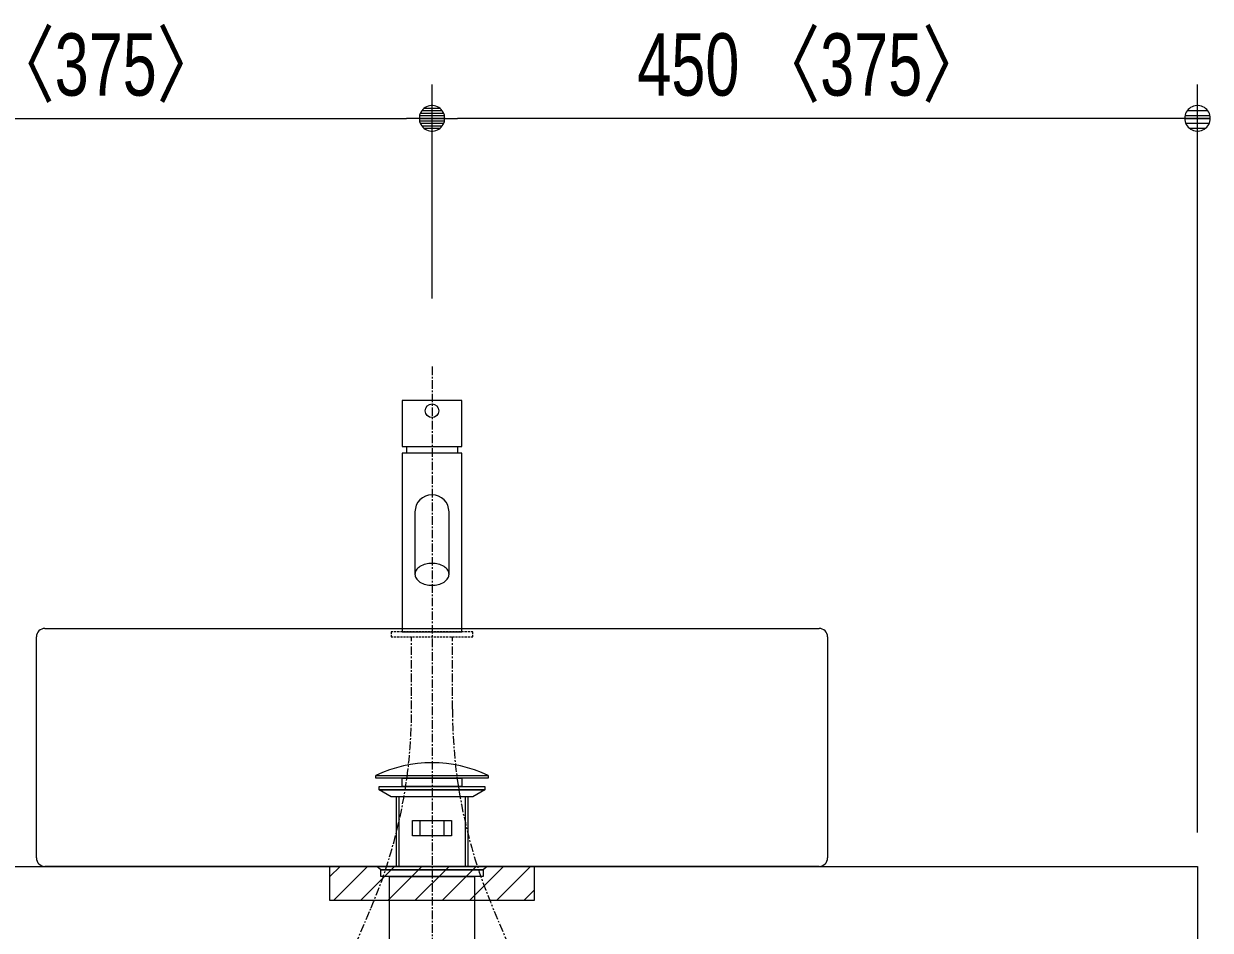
# Model space of a CAD drawing. Units: millimetres, scale not verified. Extents: x -6062 to 6062, y -3045 to 3045.
# Drawn here: x -2408 to -1710, y -1368 to -834 of the extents above; entities that cross this region are included whole.
import ezdxf
from ezdxf.enums import TextEntityAlignment as Align

# ---------------------------------------------------------------- set-up
doc = ezdxf.new("R2010")
doc.units = ezdxf.units.MM
doc.header["$LTSCALE"] = 20
doc.linetypes.add('CHAIN1', pattern=[8, 5, -1, 1, -1])
doc.linetypes.add('DASHED1', pattern=[1.8, 1.2, -0.6])
for name, color, linetype, lineweight in [('0-1_2寸法-1', 7, 'Continuous', 9), ('0-2_0', 7, 'Continuous', 9), ('0-3_5ボウル・キャビネット', 7, 'Continuous', 9), ('0-7_4給排水', 7, 'Continuous', 9)]:
    doc.layers.add(name, color=color, linetype=linetype, lineweight=lineweight)
doc.styles.add('ＭＳ Ｐゴシック', font='')
doc.styles.get('ＭＳ Ｐゴシック').set_extended_font_data('MS PGothic')

# ---------------------------------------------------------------- blocks, each defined once
blk = doc.blocks.new('_Dot')
at = {"layer": '0-2_0'}
for p, q in [((-10, 0), (-20, 0)), ((9.78, 2), (-9.78, 2)), ((7.99, 6), (-7.99, 6)), ((9.16, -3.98), (-9.16, -3.98)), ((6, -7.98), (-6, -7.98))]:
    blk.add_line(p, q, dxfattribs=at)
for points in [[(10, 0), (9.92, 1.25), (9.69, 2.49), (9.3, 3.68), (8.76, 4.82), (8.09, 5.88), (7.29, 6.85), (6.37, 7.71), (5.36, 8.44), (4.26, 9.05), (3.09, 9.51), (1.87, 9.82), (0.63, 9.98), (-0.63, 9.98), (-1.87, 9.82), (-3.09, 9.51), (-4.26, 9.05), (-5.36, 8.44), (-6.37, 7.71), (-7.29, 6.85), (-8.09, 5.88), (-8.76, 4.82), (-9.3, 3.68), (-9.69, 2.49), (-9.92, 1.25), (-10, 0), (0, 0)], [(-10, 0), (-9.92, -1.25), (-9.69, -2.49), (-9.3, -3.68), (-8.76, -4.82), (-8.09, -5.88), (-7.29, -6.85), (-6.37, -7.71), (-5.36, -8.44), (-4.26, -9.05), (-3.09, -9.51), (-1.87, -9.82), (-0.63, -9.98), (0.63, -9.98), (1.87, -9.82), (3.09, -9.51), (4.26, -9.05), (5.36, -8.44), (6.37, -7.71), (7.29, -6.85), (8.09, -5.88), (8.76, -4.82), (9.3, -3.68), (9.69, -2.49), (9.92, -1.25), (10, 0), (0, 0)]]:
    blk.add_lwpolyline(points, close=True, dxfattribs=at)
blk = doc.blocks.new('グループ-10')
at = {"layer": '0-7_4給排水', "linetype": 'CHAIN1'}
blk.add_line((-7600, -20720), (-7600, -41500), dxfattribs=at)
at = {"layer": '0-7_4給排水'}
for p, q in [((-8020, -25780), (-8020, -26600)), ((-7990, -25780), (-7990, -26600)), ((-7210, -25780), (-7210, -26600)), ((-7180, -25780), (-7180, -26600))]:
    blk.add_line(p, q, dxfattribs=at)
for points in [[(-8260, -25530), (-6940, -25530), (-6940, -25560), (-8260, -25560)], [(-8220, -25660), (-6980, -25660), (-6980, -25700), (-8220, -25700)], [(-7950, -25560), (-7250, -25560), (-7250, -25660), (-7950, -25660)], [(-8081.3, -25780), (-8220, -25700), (-6980, -25700), (-7120.2, -25780)], [(-7830, -26060), (-7370, -26060), (-7370, -26240), (-7830, -26240)], [(-7740, -26060), (-7460, -26060), (-7460, -26240), (-7740, -26240)], [(-8200, -26640), (-8250, -26600), (-6950, -26600), (-7000, -26640)], [(-8200, -26640), (-7000, -26640), (-7000, -26720), (-8200, -26720)], [(-8100, -26720), (-7100, -26720), (-7100, -27760), (-8100, -27760)]]:
    blk.add_lwpolyline(points, close=True, dxfattribs=at)
blk.add_arc((-7600, -26907), 1527, 64.39147, 115.60853, dxfattribs=at)
blk = doc.blocks.new('グループ-18')
at = {"layer": '0-7_4給排水'}
for p, q in [((-7900, -21660), (-7900, -21740)), ((-7300, -21660), (-7300, -21740))]:
    blk.add_line(p, q, dxfattribs=at)
at = {"layer": '0-7_4給排水', "linetype": 'CHAIN1'}
for p, q in [((-8624.1, -27812.8), (-8315.9, -27087.2)), ((-6575.9, -27812.8), (-6884.1, -27087.2))]:
    blk.add_line(p, q, dxfattribs=at)
at = {"layer": '0-7_4給排水'}
for points in [[(-7250, -21120), (-7950, -21120), (-7950, -21660), (-7250, -21660)], [(-7950, -21740), (-7950, -23840), (-7250, -23840), (-7250, -21740)]]:
    blk.add_lwpolyline(points, close=True, dxfattribs=at)
for points in [[(-7800, -22427.8), (-7800, -23163.4), (-7799.2, -23175), (-7796.7, -23186.8), (-7792.3, -23198.8), (-7786, -23210.7), (-7777.7, -23222.5), (-7767.4, -23233.8), (-7755.3, -23244.5), (-7741.4, -23254.3), (-7726.1, -23263.2), (-7709.4, -23271), (-7691.9, -23277.6), (-7673.6, -23283), (-7655, -23287), (-7636.4, -23289.8), (-7618, -23291.5), (-7600, -23292), (-7582, -23291.5), (-7563.6, -23289.8), (-7545, -23287), (-7526.4, -23283), (-7508.1, -23277.6), (-7490.6, -23271), (-7473.9, -23263.2), (-7458.6, -23254.3), (-7444.7, -23244.5), (-7432.6, -23233.8), (-7422.3, -23222.5), (-7414, -23210.7), (-7407.7, -23198.8), (-7403.3, -23186.8), (-7400.8, -23175), (-7400, -23163.4), (-7400, -22428)], [(-7400, -23163.4), (-7400.8, -23151.9), (-7403.3, -23140), (-7407.7, -23128), (-7414, -23116.1), (-7422.3, -23104.4), (-7432.6, -23093.1), (-7444.7, -23082.4), (-7458.6, -23072.5), (-7473.9, -23063.6), (-7490.6, -23055.8), (-7508.1, -23049.2), (-7526.4, -23043.9), (-7545, -23039.8), (-7563.6, -23037), (-7582, -23035.4), (-7600, -23034.9), (-7618, -23035.4), (-7636.4, -23037), (-7655, -23039.8), (-7673.6, -23043.9), (-7691.9, -23049.2), (-7709.4, -23055.8), (-7726.1, -23063.6), (-7741.4, -23072.5), (-7755.3, -23082.4), (-7767.4, -23093.1), (-7777.7, -23104.4), (-7786, -23116.1), (-7792.3, -23128), (-7796.7, -23140), (-7799.2, -23151.9), (-7800, -23163.4)]]:
    blk.add_lwpolyline(points, dxfattribs=at)
at = {"layer": '0-7_4給排水', "linetype": 'DASHED1'}
blk.add_lwpolyline([(-8080, -23840), (-8080, -23900), (-7120, -23900), (-7120, -23840)], close=True, dxfattribs=at)
at = {"layer": '0-7_4給排水', "linetype": 'CHAIN1'}
for points in [[(-7840, -24749.4), (-7840, -24591.8), (-7840, -23900)], [(-7360, -24749.4), (-7360, -24591.8), (-7360, -23900)]]:
    blk.add_lwpolyline(points, dxfattribs=at)
at = {"layer": '0-7_4給排水'}
blk.add_circle((-7600, -21240), 80, dxfattribs=at)
for start, end in [(90, 180), (0, 90)]:
    blk.add_arc((-7600, -22428), 200, start, end, dxfattribs=at)
at = {"layer": '0-7_4給排水', "linetype": 'CHAIN1'}
for centre, start, end in [((-13820.1, -24749.4), 336.98758, 0), ((-1379.9, -24749.4), 180, 203.01242)]:
    blk.add_arc(centre, 5980.1, start, end, dxfattribs=at)
blk = doc.blocks.new('グループ-24')
at = {"layer": '0-3_5ボウル・キャビネット'}
blk.add_lwpolyline([(-16600, -26600), (1400, -26600), (1400, -27600), (-16600, -27600)], close=True, dxfattribs=at)
blk = doc.blocks.new('グループ-30')
at = {"layer": '0-3_5ボウル・キャビネット'}
blk.add_blockref('グループ-24', (0, 0), dxfattribs=at)
blk = doc.blocks.new('グループ-31')
at = {"layer": '0-3_5ボウル・キャビネット'}
blk.add_blockref('グループ-30', (0, 0), dxfattribs=at)

msp = doc.modelspace()

# ---------------------------------------------------------------- linework, layer by layer
at = {"layer": '0-1_2寸法-1'}
for p, q in [((-2167.5, -996), (-2167.5, -870)), ((-2167.5, -996), (-2167.5, -870)), ((-1717.5, -1310), (-1717.5, -870)), ((-2602.49, -890), (-2182.51, -890)), ((-1732.51, -890), (-2152.49, -890))]:
    msp.add_line(p, q, dxfattribs=at)
at = {"layer": '0-3_5ボウル・キャビネット'}
for p, q in [((-2395, -1190), (-1940, -1190)), ((-2400, -1325), (-2400, -1195)), ((-1935, -1195), (-1935, -1325)), ((-1940, -1330), (-2395, -1330)), ((-2227.5, -1336), (-2221.5, -1330)), ((-2225.5, -1350), (-2205.5, -1330)), ((-2209.5, -1350), (-2189.5, -1330)), ((-2193.5, -1350), (-2173.5, -1330)), ((-2177.5, -1350), (-2157.5, -1330)), ((-2161.5, -1350), (-2141.5, -1330)), ((-2145.5, -1350), (-2125.5, -1330)), ((-2129.5, -1350), (-2109.5, -1330)), ((-2113.5, -1350), (-2107.5, -1344))]:
    msp.add_line(p, q, dxfattribs=at)
msp.add_lwpolyline([(-2227.5, -1350), (-2227.5, -1330), (-2107.5, -1330), (-2107.5, -1350)], close=True, dxfattribs=at)
at = {"layer": '0-3_5ボウル・キャビネット', "linetype": 'DASHED1'}
msp.add_lwpolyline([(-2227.5, -1350), (-2227.5, -1330), (-2107.5, -1330), (-2107.5, -1350)], close=True, dxfattribs=at)
at = {"layer": '0-3_5ボウル・キャビネット'}
for centre, start, end in [((-2395, -1195), 90, 180), ((-1940, -1195), 0, 90), ((-2395, -1325), 180, 270), ((-1940, -1325), 270, 0)]:
    msp.add_arc(centre, 5, start, end, dxfattribs=at)

# ---------------------------------------------------------------- block references
at = {"layer": '0-1_2寸法-1', "xscale": 0.7503418, "yscale": 0.7503418}
for p in [(-2167.5, -890), (-1717.5, -890)]:
    msp.add_blockref('_Dot', p, dxfattribs=at)
at = {"layer": '0-1_2寸法-1', "xscale": 0.7503418, "yscale": 0.7503418, "rotation": 180}
msp.add_blockref('_Dot', (-2167.5, -890), dxfattribs=at)
at = {"layer": '0-3_5ボウル・キャビネット', "xscale": 0.05, "yscale": 0.05}
msp.add_blockref('グループ-31', (-1787.5, 0), dxfattribs=at)
at = {"layer": '0-7_4給排水', "xscale": 0.05, "yscale": 0.05}
for name in ['グループ-10', 'グループ-18']:
    msp.add_blockref(name, (-1787.5, 0), dxfattribs=at)

# ---------------------------------------------------------------- texts
at = {"layer": '0-1_2寸法-1', "style": 'ＭＳ Ｐゴシック', "width": 0.75}
for p in [(-2496.82, -887.65), (-2046.82, -887.65)]:
    msp.add_text('450 〈375〉', height=36.66, dxfattribs=at).set_placement(p, align=Align.BOTTOM_LEFT)

doc.saveas('drawing.dxf')
